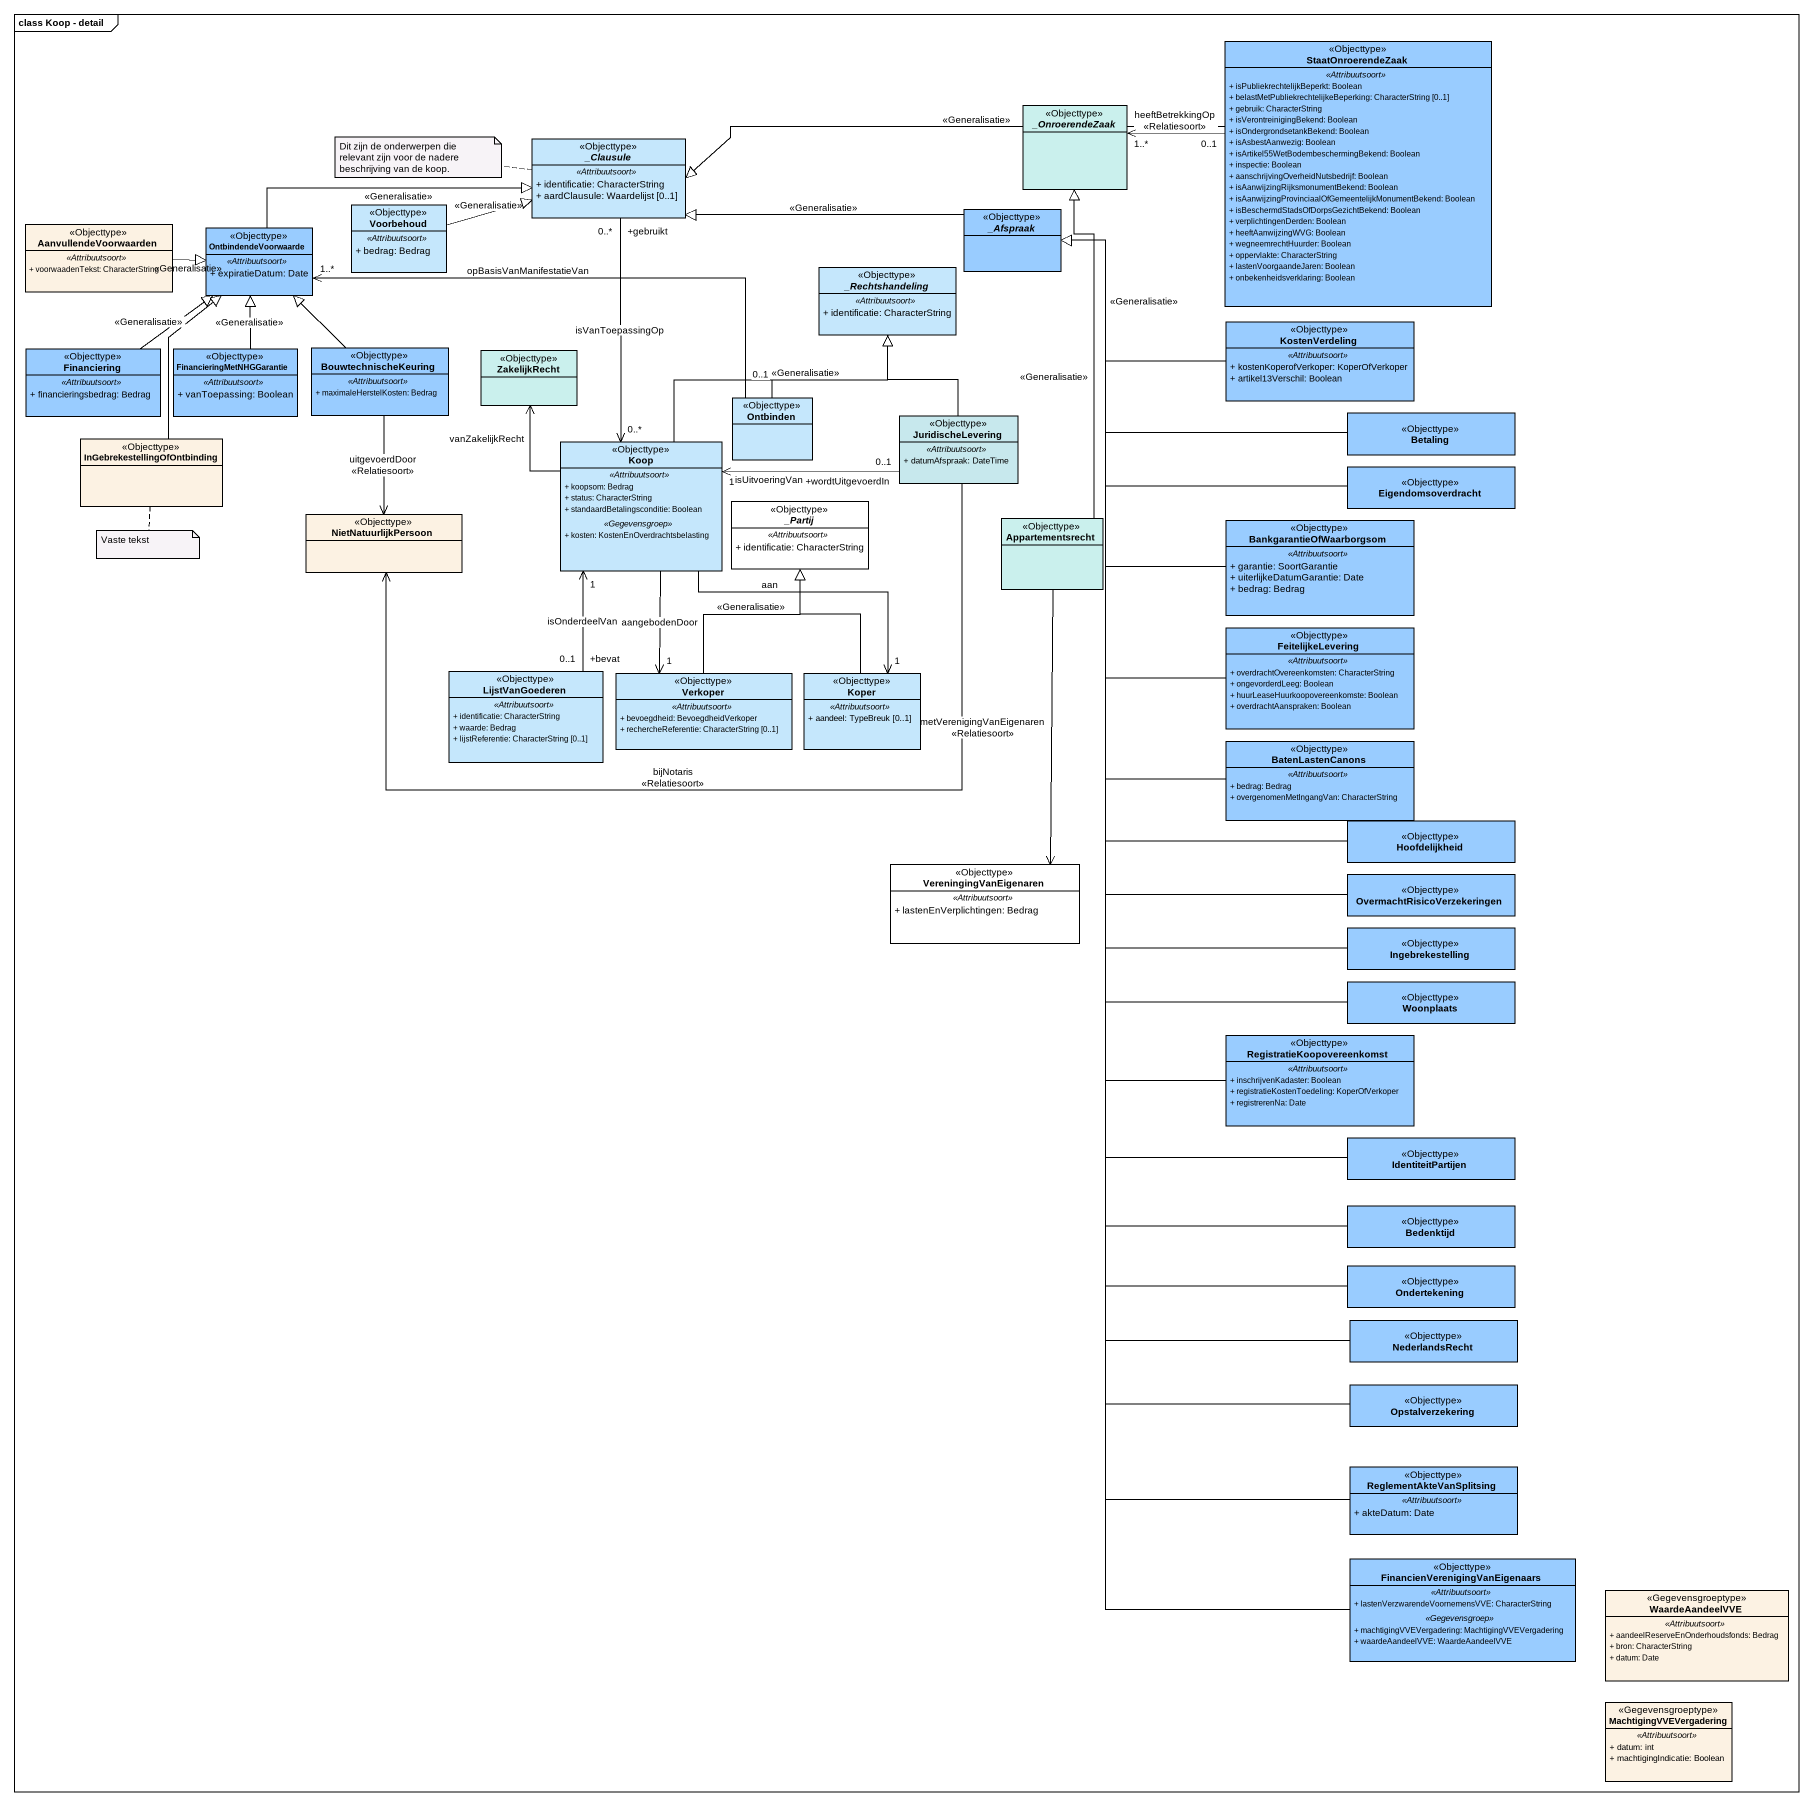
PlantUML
@startuml
mainframe class Koop - detail
hide circle
hide empty members
skinparam classAttributeIconSize 0
class StaatOnroerendeZaak <<Objecttype>> #99CCFF {
  .. <<Attribuutsoort>> ..
  + isPubliekrechtelijkBeperkt: Boolean
  + belastMetPubliekrechtelijkeBeperking: CharacterString [0..1]
  + gebruik: CharacterString
  + isVerontreinigingBekend: Boolean
  + isOndergrondsetankBekend: Boolean
  + isAsbestAanwezig: Boolean
  + isArtikel55WetBodembeschermingBekend: Boolean
  + inspectie: Boolean
  + aanschrijvingOverheidNutsbedrijf: Boolean
  + isAanwijzingRijksmonumentBekend: Boolean
  + isAanwijzingProvinciaalOfGemeentelijkMonumentBekend: Boolean
  + isBeschermdStadsOfDorpsGezichtBekend: Boolean
  + verplichtingenDerden: Boolean
  + heeftAanwijzingWVG: Boolean
  + wegneemrechtHuurder: Boolean
  + oppervlakte: CharacterString
  + lastenVoorgaandeJaren: Boolean
  + onbekenheidsverklaring: Boolean
}
abstract class "_Clausule" as Clausule <<Objecttype>> #C5E7FC {
  .. <<Attribuutsoort>> ..
  + identificatie: CharacterString
  + aardClausule: Waardelijst [0..1]
}
abstract class "_OnroerendeZaak" as OnroerendeZaak <<Objecttype>> #CAF0ED
class Voorbehoud <<Objecttype>> #C5E7FC {
  .. <<Attribuutsoort>> ..
  + bedrag: Bedrag
}
abstract class "_Afspraak" as Afspraak <<Objecttype>> #99CCFF
class AanvullendeVoorwaarden <<Objecttype>> {
  .. <<Attribuutsoort>> ..
  + voorwaadenTekst: CharacterString
}
class OntbindendeVoorwaarde <<Objecttype>> #99CCFF {
  .. <<Attribuutsoort>> ..
  + expiratieDatum: Date
}
abstract class "_Rechtshandeling" as Rechtshandeling <<Objecttype>> #C5E7FC {
  .. <<Attribuutsoort>> ..
  + identificatie: CharacterString
}
class KostenVerdeling <<Objecttype>> #99CCFF {
  .. <<Attribuutsoort>> ..
  + kostenKoperofVerkoper: KoperOfVerkoper
  + artikel13Verschil: Boolean
}
class Financiering <<Objecttype>> #99CCFF {
  .. <<Attribuutsoort>> ..
  + financieringsbedrag: Bedrag
}
class FinancieringMetNHGGarantie <<Objecttype>> #99CCFF {
  .. <<Attribuutsoort>> ..
  + vanToepassing: Boolean
}
class BouwtechnischeKeuring <<Objecttype>> #99CCFF {
  .. <<Attribuutsoort>> ..
  + maximaleHerstelKosten: Bedrag
}
class ZakelijkRecht <<Objecttype>> #CAF0ED
class Ontbinden <<Objecttype>> #C5E7FC
class JuridischeLevering <<Objecttype>> #C7E8ED {
  .. <<Attribuutsoort>> ..
  + datumAfspraak: DateTime
}
class Betaling <<Objecttype>> #99CCFF
class "InGebrekestellingOfOntbinding" as InGebrekestellingOfOntbindin <<Objecttype>>
class Koop <<Objecttype>> #C5E7FC {
  .. <<Attribuutsoort>> ..
  + koopsom: Bedrag
  + status: CharacterString
  + standaardBetalingsconditie: Boolean
  .. <<Gegevensgroep>> ..
  + kosten: KostenEnOverdrachtsbelasting
}
abstract class "_Partij" as Partij <<Objecttype>> #FFFFFF {
  .. <<Attribuutsoort>> ..
  + identificatie: CharacterString
}
class Eigendomsoverdracht <<Objecttype>> #99CCFF
class NietNatuurlijkPersoon <<Objecttype>>
class Appartementsrecht <<Objecttype>> #CAF0ED
class BankgarantieOfWaarborgsom <<Objecttype>> #99CCFF {
  .. <<Attribuutsoort>> ..
  + garantie: SoortGarantie
  + uiterlijkeDatumGarantie: Date
  + bedrag: Bedrag
}
class FeitelijkeLevering <<Objecttype>> #99CCFF {
  .. <<Attribuutsoort>> ..
  + overdrachtOvereenkomsten: CharacterString
  + ongevorderdLeeg: Boolean
  + huurLeaseHuurkoopovereenkomste: Boolean
  + overdrachtAanspraken: Boolean
}
class LijstVanGoederen <<Objecttype>> #C5E7FC {
  .. <<Attribuutsoort>> ..
  + identificatie: CharacterString
  + waarde: Bedrag
  + lijstReferentie: CharacterString [0..1]
}
class Verkoper <<Objecttype>> #C5E7FC {
  .. <<Attribuutsoort>> ..
  + bevoegdheid: BevoegdheidVerkoper
  + rechercheReferentie: CharacterString [0..1]
}
class Koper <<Objecttype>> #C5E7FC {
  .. <<Attribuutsoort>> ..
  + aandeel: TypeBreuk [0..1]
}
class BatenLastenCanons <<Objecttype>> #99CCFF {
  .. <<Attribuutsoort>> ..
  + bedrag: Bedrag
  + overgenomenMetIngangVan: CharacterString
}
class Hoofdelijkheid <<Objecttype>> #99CCFF
class VereningingVanEigenaren <<Objecttype>> #FFFFFF {
  .. <<Attribuutsoort>> ..
  + lastenEnVerplichtingen: Bedrag
}
class OvermachtRisicoVerzekeringen <<Objecttype>> #99CCFF
class Ingebrekestelling <<Objecttype>> #99CCFF
class Woonplaats <<Objecttype>> #99CCFF
class RegistratieKoopovereenkomst <<Objecttype>> #99CCFF {
  .. <<Attribuutsoort>> ..
  + inschrijvenKadaster: Boolean
  + registratieKostenToedeling: KoperOfVerkoper
  + registrerenNa: Date
}
class IdentiteitPartijen <<Objecttype>> #99CCFF
class Bedenktijd <<Objecttype>> #99CCFF
class Ondertekening <<Objecttype>> #99CCFF
class NederlandsRecht <<Objecttype>> #99CCFF
class Opstalverzekering <<Objecttype>> #99CCFF
class ReglementAkteVanSplitsing <<Objecttype>> #99CCFF {
  .. <<Attribuutsoort>> ..
  + akteDatum: Date
}
class "FinancienVerenigingVanEigenaars" as FinancienVerenigingVanEigena <<Objecttype>> #99CCFF {
  .. <<Attribuutsoort>> ..
  + lastenVerzwarendeVoornemensVVE: CharacterString
  .. <<Gegevensgroep>> ..
  + machtigingVVEVergadering: MachtigingVVEVergadering
  + waardeAandeelVVE: WaardeAandeelVVE
}
class WaardeAandeelVVE <<Gegevensgroeptype>> {
  .. <<Attribuutsoort>> ..
  + aandeelReserveEnOnderhoudsfonds: Bedrag
  + bron: CharacterString
  + datum: Date
}
class MachtigingVVEVergadering <<Gegevensgroeptype>> {
  .. <<Attribuutsoort>> ..
  + datum: int
  + machtigingIndicatie: Boolean
}
StaatOnroerendeZaak -left-|> Clausule : <<Generalisatie>>
StaatOnroerendeZaak "0..1" -left-> "1..*" OnroerendeZaak : heeftBetrekkingOp\n<<Relatiesoort>>
Clausule "+gebruikt\n0..*" --> "0..*" Koop : isVanToepassingOp
Voorbehoud -right-|> Clausule : <<Generalisatie>>
Afspraak -left-|> Clausule : <<Generalisatie>>
AanvullendeVoorwaarden -right-|> OntbindendeVoorwaarde : <<Generalisatie>>
OntbindendeVoorwaarde -right-|> Clausule : <<Generalisatie>>
KostenVerdeling -left-|> Afspraak : <<Generalisatie>>
Financiering -up-|> OntbindendeVoorwaarde
FinancieringMetNHGGarantie -up-|> OntbindendeVoorwaarde : <<Generalisatie>>
BouwtechnischeKeuring -up-|> OntbindendeVoorwaarde
BouwtechnischeKeuring --> NietNatuurlijkPersoon : uitgevoerdDoor\n<<Relatiesoort>>
Ontbinden "0..1" -left-> "1..*" OntbindendeVoorwaarde : opBasisVanManifestatieVan
Ontbinden -up-|> Rechtshandeling
JuridischeLevering -up-|> Rechtshandeling
JuridischeLevering "+wordtUitgevoerdIn\n0..1" -left-> "1" Koop : isUitvoeringVan
JuridischeLevering -left-> NietNatuurlijkPersoon : bijNotaris\n<<Relatiesoort>>
Betaling -left-|> Afspraak
InGebrekestellingOfOntbindin -up-|> OntbindendeVoorwaarde : <<Generalisatie>>
Koop -up-|> Rechtshandeling : <<Generalisatie>>
Koop -up-> ZakelijkRecht : vanZakelijkRecht
Koop --> "1" Verkoper : aangebodenDoor
Koop --> "1" Koper : aan
Eigendomsoverdracht -left-|> Afspraak
Appartementsrecht -up-|> OnroerendeZaak : <<Generalisatie>>
Appartementsrecht --> VereningingVanEigenaren : metVerenigingVanEigenaren\n<<Relatiesoort>>
BankgarantieOfWaarborgsom -up-|> Afspraak
FeitelijkeLevering -up-|> Afspraak
LijstVanGoederen "+bevat\n0..1" -up-> "1" Koop : isOnderdeelVan
Verkoper -up-|> Partij : <<Generalisatie>>
Koper -up-|> Partij
BatenLastenCanons -up-|> Afspraak
Hoofdelijkheid -up-|> Afspraak
OvermachtRisicoVerzekeringen -up-|> Afspraak
Ingebrekestelling -up-|> Afspraak
Woonplaats -up-|> Afspraak
RegistratieKoopovereenkomst -up-|> Afspraak
IdentiteitPartijen -up-|> Afspraak
Bedenktijd -up-|> Afspraak
Ondertekening -up-|> Afspraak
NederlandsRecht -up-|> Afspraak
Opstalverzekering -up-|> Afspraak
ReglementAkteVanSplitsing -up-|> Afspraak
FinancienVerenigingVanEigena -up-|> Afspraak
note left of Clausule : Dit zijn de onderwerpen die relevant zijn voor de nadere beschrijving van de koop.
note bottom of InGebrekestellingOfOntbindin : Vaste tekst
@enduml
